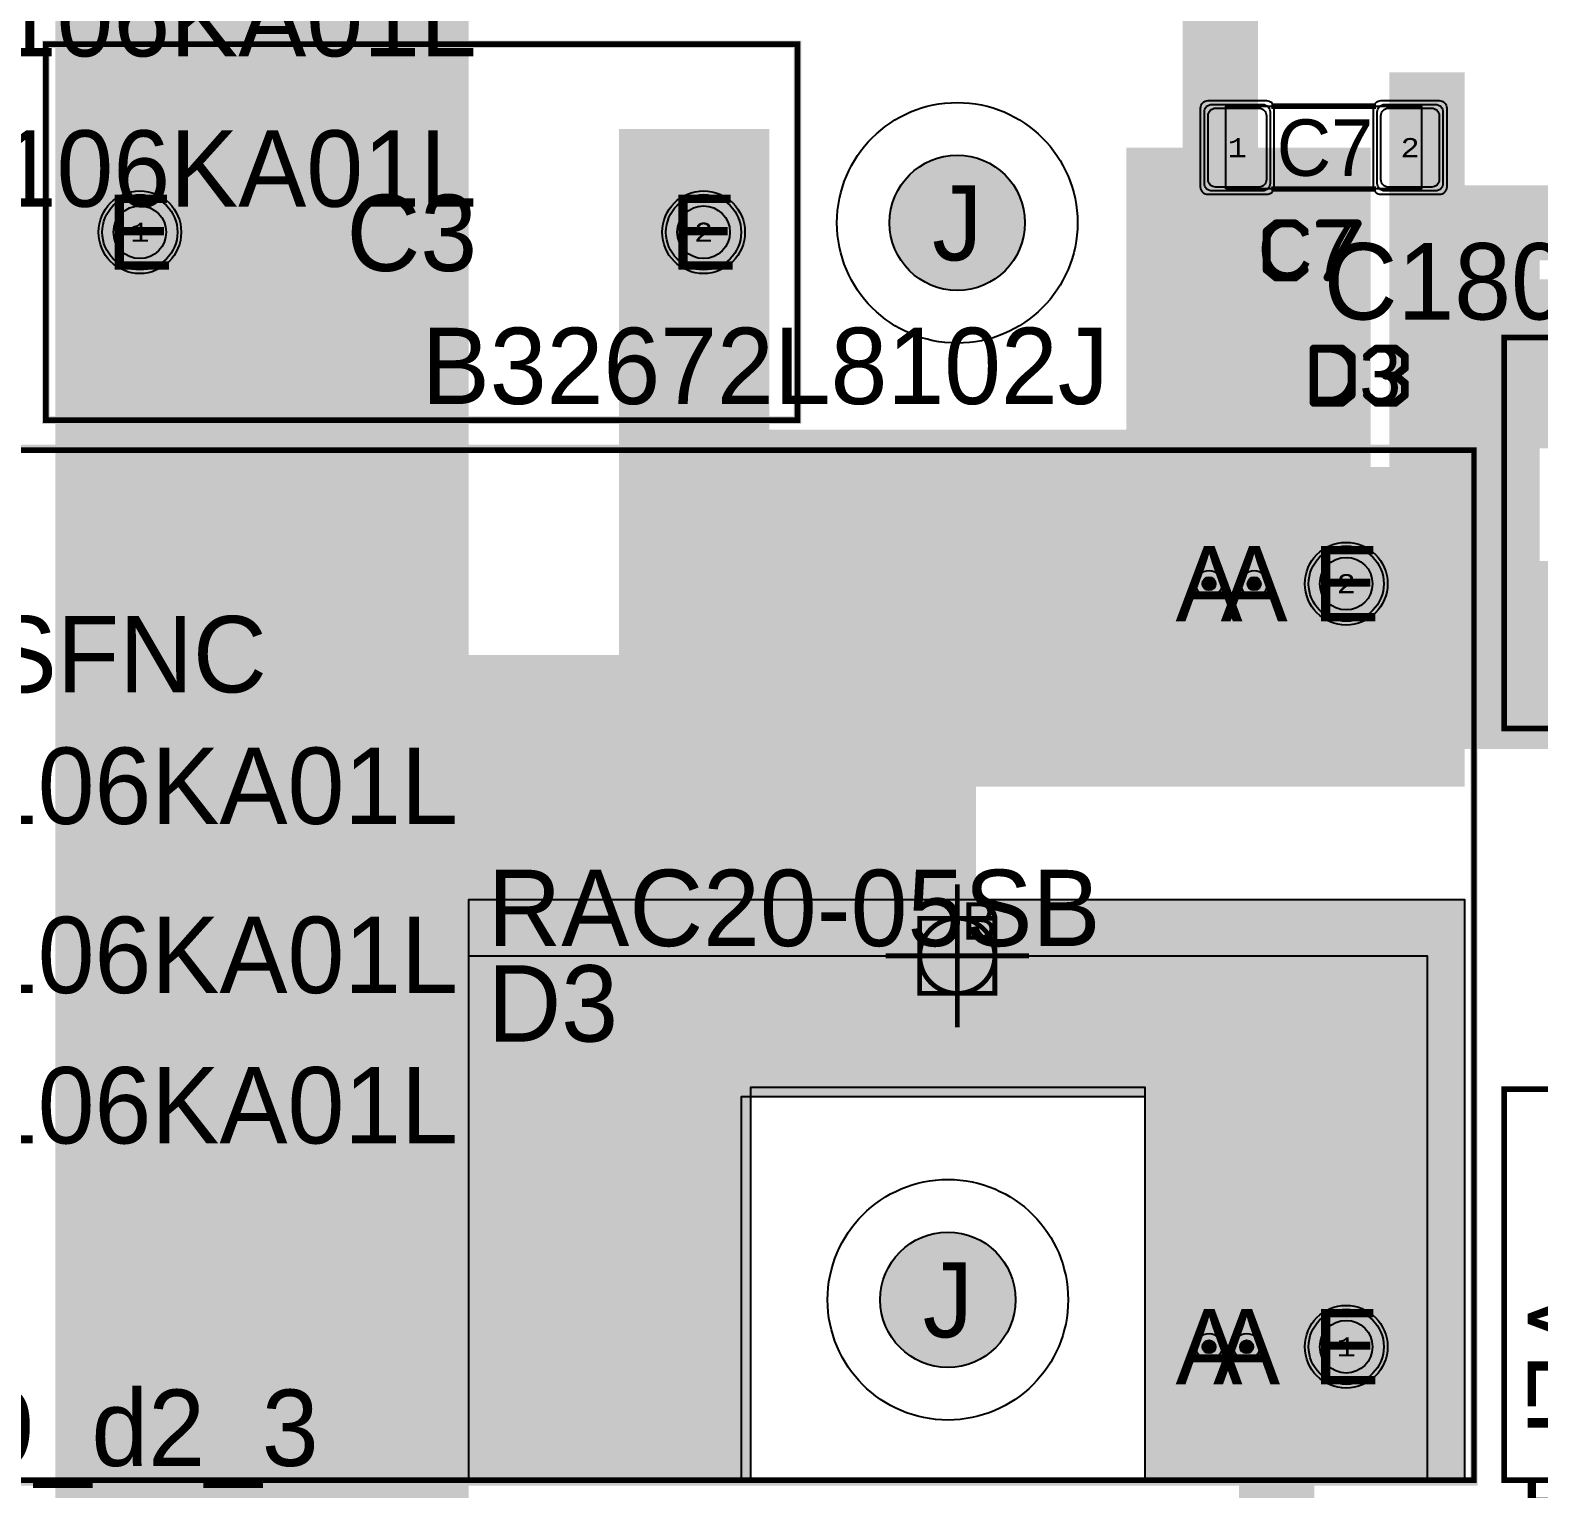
# Model space of a CAD drawing. Extents: x -74 to 89, y -130 to 74.
# Drawn here: x -24.67 to 15.47, y -14.18 to 24.62 of the extents above; entities that cross this region are included whole.
import ezdxf
from ezdxf.enums import TextEntityAlignment as Align

# ---------------------------------------------------------------- set-up
doc = ezdxf.new("R2010")
doc.units = 0
doc.header["$MEASUREMENT"] = 0
for name, color, linetype in [('ASSEMBLY_OUTLINES_TOP', 102, 'CONTINUOUS'), ('ASSEMBLY_PART_NUMBERS_TOP', 102, 'CONTINUOUS'), ('ASSEMBLY_REF_DES_TOP', 102, 'CONTINUOUS'), ('BOARD_ORIGIN', 255, 'CONTINUOUS'), ('DRILL_DRAWING', 21, 'CONTINUOUS'), ('GENERATED_SILKSCREEN_TOP', 140, 'CONTINUOUS'), ('MOUNTING_HOLE_PADS_LAYER10', 150, 'CONTINUOUS'), ('MOUNTING_HOLE_PADS_LAYER11', 230, 'CONTINUOUS'), ('MOUNTING_HOLES_LAYER_BOT13', 42, 'CONTINUOUS'), ('MOUNTING_HOLES_LAYER_TOP', 42, 'CONTINUOUS'), ('NC_DRILL_ORIGIN', 255, 'CONTINUOUS'), ('PART_HOLES_LAYER_BOTTOM', 30, 'CONTINUOUS'), ('PART_HOLES_LAYER_TOP', 30, 'CONTINUOUS'), ('PART_PADS_LAYER_BOTTOM', 230, 'CONTINUOUS'), ('PART_PADS_LAYER_TOP', 150, 'CONTINUOUS'), ('PART_PADS_SMD_TOP', 150, 'CONTINUOUS'), ('PIN_NUMBERS_TOP', 8, 'CONTINUOUS'), ('PLACEMENT_OUTLINES_TOP', 130, 'CONTINUOUS'), ('PLANE_DATA_LAYER_BOTTOM', 230, 'CONTINUOUS'), ('PLANE_DATA_LAYER_TOP', 150, 'CONTINUOUS'), ('PLANE_SHAPES_LAYER_BOTTOM', 230, 'CONTINUOUS'), ('PLANE_SHAPES_LAYER_TOP', 150, 'CONTINUOUS'), ('SILKSCREEN_OUTLINES_TOP', 150, 'CONTINUOUS'), ('SILKSCREEN_REF_DES_TOP', 150, 'CONTINUOUS'), ('SOLDERMASK_PADS_BTM', 12, 'CONTINUOUS'), ('SOLDERMASK_PADS_TOP', 180, 'CONTINUOUS'), ('SOLDERPASTE_PADS_TOP', 180, 'CONTINUOUS'), ('VIA_HOLES_LAYER_BOTTOM', 30, 'CONTINUOUS'), ('VIA_HOLES_LAYER_TOP', 30, 'CONTINUOUS'), ('VIA_PADS_LAYER_BOTTOM', 230, 'CONTINUOUS'), ('VIA_PADS_LAYER_TOP', 150, 'CONTINUOUS')]:
    doc.layers.add(name, color=color, linetype=linetype)
doc.styles.add('ARIAL', font='arial.ttf')
doc.styles.add('COURIER_NEW', font='cour.ttf')
doc.styles.add('VERIBEST_GERBER_0', font='txt')

msp = doc.modelspace()

# ---------------------------------------------------------------- hatches: boundary and pattern name
at = {"layer": 'MOUNTING_HOLES_LAYER_BOT13'}
h = msp.add_hatch(color=256, dxfattribs=at)
edge = h.paths.add_edge_path()
edge.add_arc((0, 19.5), 1.8, 0, 360)
h = msp.add_hatch(color=256, dxfattribs=at)
edge = h.paths.add_edge_path()
edge.add_arc((-0.25, -9.15), 1.8, 0, 360)
at = {"layer": 'MOUNTING_HOLES_LAYER_TOP'}
h = msp.add_hatch(color=256, dxfattribs=at)
edge = h.paths.add_edge_path()
edge.add_arc((0, 19.5), 1.8, 0, 360)
h = msp.add_hatch(color=256, dxfattribs=at)
edge = h.paths.add_edge_path()
edge.add_arc((-0.25, -9.15), 1.8, 0, 360)
at = {"layer": 'PART_HOLES_LAYER_BOTTOM'}
h = msp.add_hatch(color=256, dxfattribs=at)
edge = h.paths.add_edge_path()
edge.add_arc((-21.75, 19.25), 0.7, 0, 360)
h = msp.add_hatch(color=256, dxfattribs=at)
edge = h.paths.add_edge_path()
edge.add_arc((-6.75, 19.25), 0.7, 0, 360)
h = msp.add_hatch(color=256, dxfattribs=at)
edge = h.paths.add_edge_path()
edge.add_arc((10.35, 9.9), 0.7, 0, 360)
h = msp.add_hatch(color=256, dxfattribs=at)
edge = h.paths.add_edge_path()
edge.add_arc((10.35, -10.4), 0.7, 0, 360)
at = {"layer": 'PART_HOLES_LAYER_TOP'}
h = msp.add_hatch(color=256, dxfattribs=at)
edge = h.paths.add_edge_path()
edge.add_arc((-21.75, 19.25), 0.7, 0, 360)
h = msp.add_hatch(color=256, dxfattribs=at)
edge = h.paths.add_edge_path()
edge.add_arc((-6.75, 19.25), 0.7, 0, 360)
h = msp.add_hatch(color=256, dxfattribs=at)
edge = h.paths.add_edge_path()
edge.add_arc((10.35, 9.9), 0.7, 0, 360)
h = msp.add_hatch(color=256, dxfattribs=at)
edge = h.paths.add_edge_path()
edge.add_arc((10.35, -10.4), 0.7, 0, 360)
at = {"layer": 'PLANE_DATA_LAYER_BOTTOM'}
h = msp.add_hatch(color=256, dxfattribs=at)
h.paths.add_polyline_path([(13.5, 25.5762, -0.414213562), (13.4238, 25.5), (5.0762, 25.5, -0.414213562), (5, 25.5762), (5, 36.749992, 0.414213562), (4.999992, 36.75), (-5.499992, 36.75, 0.414213562), (-5.5, 36.749992), (-5.5, 25.8262, -0.414213562), (-5.5762, 25.75), (-12.999992, 25.75, 0.414213562), (-13, 25.749992), (-13, 8.000008, 0.414213562), (-12.999992, 8), (0.4238, 8, -0.414213562), (0.5, 7.9238), (0.5, 1.500008, 0.414213562), (0.500008, 1.5), (13.4238, 1.5, -0.414213562), (13.5, 1.4238), (13.5, -13.9238, -0.414213562), (13.4238, -14), (5.0762, -14, -0.414213562), (5, -13.9238), (5, -3.750008, 0.414213562), (4.999992, -3.75), (-5.749992, -3.75, 0.414213562), (-5.75, -3.750008), (-5.75, -13.9238, -0.414213562), (-5.8262, -14), (-12.999992, -14, 0.414213562), (-13, -14.000008), (-13, -35.499992, 0.414213562), (-12.999992, -35.5), (12.4238, -35.5, -0.414213562), (12.5, -35.5762), (12.5, -51.4238, -0.414213562), (12.4238, -51.5), (11.53156, -51.499998, -0.198913366), (11.477678, -51.47768), (10.906921, -50.906923, -0.198909956), (10.884603, -50.853042), (10.884603, -50.853041, -0.301916808), (10.931274, -50.782795, 0.301917645), (11.85, -49.400001), (11.85, -49.399998, 0.818490365), (8.967205, -48.818726, -0.532835026), (8.843077, -48.843079), (8.02232, -48.022322, -0.198909956), (8.000002, -47.968441), (8.000002, -47.96844), (8, -41.000008, 0.414213562), (7.999992, -41), (-23.9238, -41, -0.414213562), (-24, -40.9238), (-24, 53.499992, 0.414213562), (-24.000008, 53.5), (-30.4238, 53.5, -0.414213562), (-30.5, 53.5762), (-30.5, 62.9238, -0.414213562), (-30.4238, 63), (-24.000008, 63, 0.414213562), (-24, 63.000008), (-24, 63.4238, -0.414213562), (-23.9238, 63.5), (-19.5762, 63.5, -0.414213562), (-19.5, 63.4238), (-19.5, 46.000008, 0.414213562), (-19.499992, 46), (0.9238, 46, -0.414213562), (1, 45.9238), (1, 42.000008, 0.414213562), (1.000008, 42), (13.4238, 42, -0.414213562), (13.5, 41.9238)], flags=0)
h.paths.add_polyline_path([(-29.5, 58.25, -1), (-26.5, 58.25, -1)], flags=0)
h.paths.add_polyline_path([(-23.5, -19.75, -1), (-20.5, -19.75, -1)], flags=0)
h.paths.add_polyline_path([(-23.25, 19.25, -1), (-20.25, 19.25, -1)], flags=0)
h.paths.add_polyline_path([(8.85, -10.4, -1), (11.85, -10.4, -1)], flags=0)
h.paths.add_polyline_path([(8.85, 28.6, -1), (11.85, 28.6, -1)], flags=0)
h = msp.add_hatch(color=256, dxfattribs=at)
h.paths.add_polyline_path([(53, 28.0762, -0.414213562), (52.9238, 28), (47.0762, 28, -0.414213562), (47, 28.0762), (47, 29.499992, 0.414213562), (46.999992, 29.5), (39.5762, 29.5, -0.414213562), (39.5, 29.5762), (39.5, 36.499992, 0.414213562), (39.499992, 36.5), (22.091972, 36.5, -0.825619605), (22.063643, 36.646938, 5.186799524), (20.539365, 36.646938, -0.825619605), (20.511036, 36.5), (20.500008, 36.5, 0.414213562), (20.5, 36.499992), (20.5, 33.071462, -0.516571623), (20.398642, 32.999535, 0.084315435), (20.101504, 33.05), (18.301504, 33.05, 0.414213562), (17.401504, 32.15), (17.401504, 30.35, 0.414213562), (18.301504, 29.45), (20.101504, 29.45, 0.084315435), (20.398642, 29.500465, -0.516571623), (20.5, 29.428538), (20.5, 27.173418, -0.641080194), (20.374158, 27.115607, 2.176800476), (20.374158, 24.384393, -0.641080194), (20.5, 24.326582), (20.5, 18.5762, -0.414213562), (20.4238, 18.5), (15.500008, 18.5, 0.414213562), (15.5, 18.499992), (15.5, 10.500008, 0.414213562), (15.500008, 10.5), (23.999992, 10.5, 0.414213562), (24, 10.500008), (24, 15.9238, -0.414213562), (24.0762, 16), (25.146304, 16, -0.414213562), (25.222504, 15.9238), (25.222504, 15.923799, -0.137277598), (25.211437, 15.88425, 0.715361242), (27.396434, 13.270083, -0.526387993), (27.5, 13.198967), (27.5, 12.626516, -0.17151758), (27.483077, 12.578634, 0.065444948), (27.472879, 12.561955), (27.440689, 12.489494, -0.39077619), (27.345828, 12.448526, 0.516859375), (24.95, 10.75), (24.95, 10.749999, 0.170610357), (25.345778, 9.623873, -0.629298024), (25.286333, 9.5), (22.000008, 9.5, 0.414213562), (22, 9.499992), (22, -6.4238, -0.414213562), (21.9238, -6.5), (17.5762, -6.5, -0.414213562), (17.5, -6.4238), (17.5, 5.499992, 0.414213562), (17.499992, 5.5), (13.5762, 5.5, -0.414213562), (13.5, 5.5762), (13.5, 20.4238, -0.414213562), (13.5762, 20.5), (16.499992, 20.5, 0.414213562), (16.5, 20.500008), (16.5, 42.9238, -0.414213562), (16.5762, 43), (20.499992, 43, 0.414213562), (20.5, 43.000008), (20.5, 55.999992, 0.414213562), (20.499992, 56), (17.0762, 56, -0.414213562), (17, 56.0762), (17, 63.4238, -0.414213562), (17.0762, 63.5), (35.4238, 63.5, -0.414213562), (35.5, 63.4238), (35.5, 57.0762, -0.414213562), (35.4238, 57), (25.000008, 57, 0.414213562), (25, 56.999992), (25, 39.500008, 0.414213562), (25.000008, 39.5), (46.9238, 39.5, -0.414213562), (47, 39.4238), (47, 31.500008, 0.414213562), (47.000008, 31.5), (52.9238, 31.5, -0.414213562), (53, 31.4238)], flags=0)
h.paths.add_polyline_path([(30.75, 60.75, -1), (33.75, 60.75, -1)], flags=0)
h.paths.add_polyline_path([(39.75, 31.75, -1), (43.25, 31.75, -1)], flags=0)
h.paths.add_polyline_path([(49.8, 29.75, -1), (52.7, 29.75, -1)], flags=0)
h = msp.add_hatch(color=256, dxfattribs=at)
h.paths.add_polyline_path([(11, 11.368046, -0.528069844), (10.89606, 11.297075, 1.464531272), (10.89606, 8.502925, -0.528069844), (11, 8.431954), (11, 5.5762, -0.414213562), (10.9238, 5.5), (4.5762, 5.5, -0.414213562), (4.5, 5.5762), (4.5, 11.999992, 0.414213562), (4.499992, 12), (-8.9238, 12, -0.414213562), (-9, 12.0762), (-9, 21.9238, -0.414213562), (-8.9238, 22), (-5.0762, 22, -0.414213562), (-5, 21.9238), (-5, 14.000008, 0.414213562), (-4.999992, 14), (4.499992, 14, 0.414213562), (4.5, 14.000008), (4.5, 21.4238, -0.414213562), (4.5762, 21.5), (10.9238, 21.5, -0.414213562), (11, 21.4238)], flags=0)
h.paths.add_polyline_path([(-8.25, 19.25, -1), (-5.25, 19.25, -1)], flags=0)
for points in [[(-21.75, 19.25), (-21.75, 20.8262)], [(-6.75, 19.25), (-7.864542, 20.364542)], [(-6.75, 19.25), (-5.645345, 20.374341)], [(-21.75, 19.25), (-23.3262, 19.25)], [(-21.75, 19.25), (-20.1738, 19.25)], [(-21.75, 19.25), (-21.75, 17.6738)], [(-6.75, 19.25), (-7.864542, 18.135458)], [(-6.75, 19.25), (-5.645364, 18.12564)], [(10.35, 9.9), (10.330661, 11.476081)], [(10.35, 9.9), (8.7738, 9.9)], [(10.35, 9.9), (10.330634, 8.323919)], [(10.35, -10.4), (10.35, -8.8238)], [(10.35, -10.4), (8.7738, -10.4)], [(10.35, -10.4), (10.35, -11.9762)], [(10.35, -10.4), (11.9262, -10.4)]]:
    msp.add_hatch(color=256, dxfattribs=at).paths.add_polyline_path(points, is_closed=False, flags=0)
at = {"layer": 'PLANE_DATA_LAYER_TOP'}
h = msp.add_hatch(color=256, dxfattribs=at)
h.paths.add_polyline_path([(53.5, 22.5762, -0.414213562), (53.4238, 22.5), (35.500008, 22.5, 0.414213562), (35.5, 22.499992), (35.5, 14.5762, -0.414213562), (35.4238, 14.5), (34.088586, 14.5, -0.47426018), (34.013914, 14.591382, 0.592216632), (31.603566, 16.629917, -0.526387993), (31.5, 16.701033), (31.5, 17.2738, -0.414213562), (31.5762, 17.35), (33.15, 17.35, 0.414213562), (34.05, 18.25), (34.05, 20.05, 0.414213562), (33.15, 20.95), (31.35, 20.95, 0.414213562), (30.45, 20.05), (30.45, 18.5762, -0.414213562), (30.3738, 18.5), (28.536303, 18.5, -0.508470213), (28.463754, 18.599504, 1.371548613), (25.036246, 18.599504, -0.508470213), (24.963697, 18.5), (23.0762, 18.5, -0.414213562), (23, 18.5762), (23, 23.902217, -0.466226494), (23.089412, 23.977263, 1.191429644), (23.089412, 27.522737, -0.466226494), (23, 27.597783), (23, 29.402217, -0.466226494), (23.089412, 29.477263, 1.191429644), (23.089412, 33.022737, -0.466226494), (23, 33.097783), (23, 35.499992, 0.414213562), (22.999992, 35.5), (15.000008, 35.5, 0.414213562), (15, 35.499992), (15, 25.5762, -0.414213562), (14.9238, 25.5), (8.000008, 25.5, 0.414213562), (8, 25.499992), (8, 23.0762, -0.414213562), (7.9238, 23), (6.775, 23, 0.414213562), (6.225, 22.45), (6.225, 20.55, 0.414213562), (6.775, 20), (7.9238, 20, -0.414213562), (8, 19.9238), (8, 19.5762, -0.414213562), (7.9238, 19.5), (6.0762, 19.5, -0.414213562), (6, 19.5762), (6, 35.999992, 0.414213562), (5.999992, 36), (-6.249992, 36, 0.414213562), (-6.25, 35.999992), (-6.25, 25.5762, -0.414213562), (-6.3262, 25.5), (-12.999992, 25.5, 0.414213562), (-13, 25.499992), (-13, 0.000008, 0.414213562), (-12.999992, 0), (12.4238, 0, -0.414213562), (12.5, -0.0762), (12.5, -13.9238, -0.414213562), (12.4238, -14), (9.500008, -14, 0.414213562), (9.5, -14.000008), (9.5, -17.6738, -0.414213562), (9.4238, -17.75), (8.275, -17.75, 0.414213562), (7.725, -18.3), (7.725, -20.2, 0.414213562), (8.275, -20.75), (9.4238, -20.75, -0.414213562), (9.5, -20.8262), (9.5, -21.4238, -0.414213562), (9.4238, -21.5), (7.5762, -21.5, -0.414213562), (7.5, -21.4238), (7.5, -14.000008, 0.414213562), (7.499992, -14), (5.0762, -14, -0.414213562), (5, -13.9238), (5, -3.500008, 0.414213562), (4.999992, -3.5), (-5.499992, -3.5, 0.414213562), (-5.5, -3.500008), (-5.5, -13.9238, -0.414213562), (-5.5762, -14), (-12.999992, -14, 0.414213562), (-13, -14.000008), (-13, -35.999992, 0.414213562), (-12.999992, -36), (12.4238, -36, -0.414213562), (12.5, -36.0762), (12.5, -51.4238, -0.414213562), (12.4238, -51.5), (11.03156, -51.499998, -0.198913366), (10.977678, -51.47768), (10.514832, -51.014834, -0.198909956), (10.492514, -50.960953), (10.492514, -50.960952, -0.374001823), (10.55814, -50.885489, 0.374003548), (11.85, -49.4), (11.85, -49.399999, 0.932710076), (8.864511, -49.191859, -0.61897311), (8.735166, -49.235168), (8.02232, -48.522322, -0.198909956), (8.000002, -48.468441), (8.000002, -48.46844), (8, -41.000008, 0.414213562), (7.999992, -41), (-23.9238, -41, -0.414213562), (-24, -40.9238), (-24, 51.999992, 0.414213562), (-24.000008, 52), (-30.9238, 52, -0.414213562), (-31, 52.0762), (-31, 63.4238, -0.414213562), (-30.9238, 63.5), (-18.0762, 63.5, -0.414213562), (-18, 63.4238), (-18, 52.000008, 0.414213562), (-17.999992, 52), (-7.500008, 52, 0.414213562), (-7.5, 52.000008), (-7.5, 55.190158, -0.525791313), (-7.396567, 55.261325, 0.091624252), (-7.2, 55.225), (-5.3, 55.225, 0.091624252), (-5.103433, 55.261325, -0.525791313), (-5, 55.190158), (-5, 52.000008, 0.414213562), (-4.999992, 52), (0.4238, 52, -0.414213562), (0.5, 51.9238), (0.5, 41.500008, 0.414213562), (0.500008, 41.5), (22.499992, 41.5, 0.414213562), (22.5, 41.500008), (22.5, 47.4238, -0.414213562), (22.5762, 47.5), (33.9238, 47.5, -0.414213562), (34, 47.4238), (34, 36.5762, -0.414213562), (33.9238, 36.5), (26.500008, 36.5, 0.414213562), (26.5, 36.499992), (26.5, 29.000008, 0.414213562), (26.500008, 29), (28.1738, 29, -0.414213562), (28.25, 28.9238), (28.25, 27.775, 0.414213562), (28.8, 27.225), (30.7, 27.225, 0.414213562), (31.25, 27.775), (31.25, 28.9238, -0.414213562), (31.3262, 29), (33.0738, 29, -0.414213562), (33.15, 28.9238), (33.15, 27.65, 0.414213562), (33.7, 27.1), (35.4238, 27.1, -0.414213562), (35.5, 27.0238), (35.5, 27.000008, 0.414213562), (35.500008, 27), (40.606409, 27, -0.708227821), (40.654126, 26.864391, 0.227325996), (40, 25.500001), (40, 25.5, 1), (43.5, 25.5), (43.5, 25.500001, 0.227325996), (42.845874, 26.864391, -0.708230906), (42.893591, 27), (43.9238, 27, -0.414213562), (44, 26.9238), (44, 25.500008, 0.414213562), (44.000008, 25.5), (50.035142, 25.5, -0.620327862), (50.095797, 25.377677, 0.163980254), (49.8, 24.500001), (49.8, 24.5, 1), (52.7, 24.5), (52.7, 24.500001, 0.163980254), (52.404203, 25.377677, -0.620331479), (52.464858, 25.5), (53.4238, 25.5, -0.414213562), (53.5, 25.4238)], flags=0)
h.paths.add_polyline_path([(-29.5, 58.25, -1), (-26.5, 58.25, -1)], flags=0)
h.paths.add_polyline_path([(-23.5, -19.75, -1), (-20.5, -19.75, -1)], flags=0)
h.paths.add_polyline_path([(-23.25, 19.25, -1), (-20.25, 19.25, -1)], flags=0)
h.paths.add_polyline_path([(8.85, -10.4, -1), (11.85, -10.4, -1)], flags=0)
h.paths.add_polyline_path([(8.85, 28.6, -1), (11.85, 28.6, -1)], flags=0)
h.paths.add_polyline_path([(19.251504, 38.55, -1), (23.351504, 38.55, -1)], flags=0)
h.paths.add_polyline_path([(30.75, 45.75, -1), (33.75, 45.75, -1)], flags=0)
h = msp.add_hatch(color=256, dxfattribs=at)
h.paths.add_polyline_path([(22.5, 13.5762, -0.414213562), (22.4238, 13.5), (13.500008, 13.5, 0.414213562), (13.5, 13.499992), (13.5, 4.5762, -0.414213562), (13.4238, 4.5), (-8.9238, 4.5, -0.414213562), (-9, 4.5762), (-9, 21.4238, -0.414213562), (-8.9238, 21.5), (-6.5762, 21.5, -0.414213562), (-6.5, 21.4238), (-6.5, 20.816589, -0.446957614), (-6.584602, 20.740854, 0.446958324), (-8.25, 19.250001), (-8.25, 19.249999, 0.446958324), (-6.584602, 17.759146, -0.446957614), (-6.5, 17.683411), (-6.5, 13.000008, 0.414213562), (-6.499992, 13), (11.499992, 13, 0.414213562), (11.5, 13.000008), (11.5, 19.9238, -0.414213562), (11.5762, 20), (12.725, 20, 0.414213562), (13.275, 20.55), (13.275, 22.45, 0.414213562), (12.725, 23), (11.5762, 23, -0.414213562), (11.5, 23.0762), (11.5, 23.4238, -0.414213562), (11.5762, 23.5), (13.4238, 23.5, -0.414213562), (13.5, 23.4238), (13.5, 18.000008, 0.414213562), (13.500008, 18), (22.4238, 18, -0.414213562), (22.5, 17.9238)], flags=0)
h.paths.add_polyline_path([(8.85, 9.9, -1), (11.85, 9.9, -1)], flags=0)
h.paths.add_polyline_path([(21.35, 14.55, 0.414213562), (21.9, 15.1), (21.9, 16.4, 0.414213562), (21.35, 16.95), (18.15, 16.95, 0.414213562), (17.6, 16.4), (17.6, 15.1, 0.414213562), (18.15, 14.55)], flags=0)
for points in [[(7.45, 22.4), (7.45, 23.0762)], [(12.05, 22.4), (12.05, 23.0762)], [(-21.75, 19.25), (-21.75, 20.8262)], [(-6.75, 19.25), (-6.951016, 20.813329)], [(7.45, 20.6), (7.45, 19.9238)], [(12.05, 20.6), (12.05, 19.9238)], [(-21.75, 19.25), (-23.3262, 19.25)], [(-21.75, 19.25), (-20.1738, 19.25)], [(-21.75, 19.25), (-21.75, 17.6738)], [(-6.75, 19.25), (-8.3262, 19.25)], [(-6.75, 19.25), (-6.951016, 17.686671)], [(10.35, 9.9), (10.35, 11.4762)], [(10.35, 9.9), (8.7738, 9.9)], [(10.35, 9.9), (10.35, 8.3238)], [(10.35, 9.9), (11.9262, 9.9)], [(10.35, -10.4), (10.35, -8.8238)], [(10.35, -10.4), (8.7738, -10.4)], [(10.35, -10.4), (10.35, -11.9762)], [(10.35, -10.4), (11.9262, -10.4)]]:
    msp.add_hatch(color=256, dxfattribs=at).paths.add_polyline_path(points, is_closed=False, flags=0)
at = {"layer": 'PLANE_SHAPES_LAYER_BOTTOM'}
msp.add_hatch(color=256, dxfattribs=at).paths.add_polyline_path([(13.5, -14), (5, -14), (5, -3.75), (-5.75, -3.75), (-5.75, -14), (-13, -14), (-13, 1.5), (13.5, 1.5)], flags=0)
at = {"layer": 'PLANE_SHAPES_LAYER_TOP'}
msp.add_hatch(color=256, dxfattribs=at).paths.add_polyline_path([(12.5, -14), (5, -14), (5, -3.5), (-5.5, -3.5), (-5.5, -14), (-13, -14), (-13, 0), (12.5, 0)], flags=0)
at = {"layer": 'VIA_HOLES_LAYER_BOTTOM'}
h = msp.add_hatch(color=256, dxfattribs=at)
edge = h.paths.add_edge_path()
edge.add_arc((6.7, 9.9), 0.175, 0, 360)
h = msp.add_hatch(color=256, dxfattribs=at)
edge = h.paths.add_edge_path()
edge.add_arc((7.9, 9.9), 0.175, 0, 360)
h = msp.add_hatch(color=256, dxfattribs=at)
edge = h.paths.add_edge_path()
edge.add_arc((6.7, -10.4), 0.175, 0, 360)
h = msp.add_hatch(color=256, dxfattribs=at)
edge = h.paths.add_edge_path()
edge.add_arc((7.7, -10.4), 0.175, 0, 360)
at = {"layer": 'VIA_HOLES_LAYER_TOP'}
h = msp.add_hatch(color=256, dxfattribs=at)
edge = h.paths.add_edge_path()
edge.add_arc((6.7, 9.9), 0.175, 0, 360)
h = msp.add_hatch(color=256, dxfattribs=at)
edge = h.paths.add_edge_path()
edge.add_arc((7.9, 9.9), 0.175, 0, 360)
h = msp.add_hatch(color=256, dxfattribs=at)
edge = h.paths.add_edge_path()
edge.add_arc((6.7, -10.4), 0.175, 0, 360)
h = msp.add_hatch(color=256, dxfattribs=at)
edge = h.paths.add_edge_path()
edge.add_arc((7.7, -10.4), 0.175, 0, 360)

# ---------------------------------------------------------------- linework, layer by layer
at = {"layer": 'ASSEMBLY_OUTLINES_TOP', "const_width": 0.2}
for points in [[(-24.25, 14.25), (-24.25, 24.25), (-4.25, 24.25), (-4.25, 14.25)], [(-38.75, -14), (-38.75, 13.5), (13.75, 13.5), (13.75, -14)]]:
    msp.add_lwpolyline(points, close=True, dxfattribs=at)
at = {"layer": 'ASSEMBLY_OUTLINES_TOP'}
for points in [[(7.15, 20.4), (7.15, 22.6), (12.35, 22.6), (12.35, 20.4)], [(14.55, 6.05), (14.55, 16.45), (24.95, 16.45), (24.95, 6.05)], [(14.55, -13.95), (14.55, -3.55), (24.95, -3.55), (24.95, -13.95)]]:
    msp.add_lwpolyline(points, close=True, dxfattribs=at)
msp.add_circle((0, 0), 74, dxfattribs=at)
at = {"layer": 'BOARD_ORIGIN', "const_width": 0.127}
for points in [[(0, -1.905), (0, 1.905)], [(-1.905, 0), (1.905, 0)]]:
    msp.add_lwpolyline(points, dxfattribs=at)
msp.add_lwpolyline([(-1, 0, -1), (1, 0, -1)], format="xyb", close=True, dxfattribs=at)
at = {"layer": 'GENERATED_SILKSCREEN_TOP', "const_width": 0.15}
for points in [[(-24.25, 14.25), (-24.25, 24.25), (-4.25, 24.25), (-4.25, 14.25)], [(-38.75, -13.95), (-38.75, 13.45), (13.75, 13.45), (13.75, -13.95)]]:
    msp.add_lwpolyline(points, close=True, dxfattribs=at)
for points in [[(11.144515, 22.600005, 0.000011097), (11.144508, 22.599995), (8.355492, 22.599995, 0.000011097), (8.355485, 22.600005), (11.144515, 22.600005)], [(11.144515, 20.399995), (8.355485, 20.399995, 0.000011097), (8.355492, 20.400005), (11.144508, 20.400005, 0.000011097), (11.144515, 20.399995)], [(17.879585, 16.450005, 0.000009271), (17.879583, 16.449995), (14.550005, 16.449995), (14.550005, 6.050005), (17.879583, 6.050005, 0.000009271), (17.879585, 6.049995), (14.55, 6.049995, -0.414213562), (14.549995, 6.05), (14.549995, 16.45, -0.414213562), (14.55, 16.450005), (17.879585, 16.450005)], [(17.879585, -3.549995, 0.000009271), (17.879583, -3.550005), (14.550005, -3.550005), (14.550005, -13.949995), (17.879583, -13.949995, 0.000009271), (17.879585, -13.950005), (14.55, -13.950005, -0.414213562), (14.549995, -13.95), (14.549995, -3.55, -0.414213562), (14.55, -3.549995), (17.879585, -3.549995)]]:
    msp.add_lwpolyline(points, format="xyb", dxfattribs=at)
for points in [[(8.468, 18.0205), (8.216, 18.226), (8.2085, 18.2305), (8.207, 18.2365), (8.204, 18.2425), (8.2025, 18.25), (8.2025, 19.279), (8.204, 19.2865), (8.207, 19.2925), (8.21, 19.2955), (8.2115, 19.2985), (8.2145, 19.303), (8.468, 19.5085), (8.4725, 19.51), (8.477, 19.5115), (8.4785, 19.513), (8.4845, 19.5145), (8.99, 19.5145), (8.9975, 19.513), (9.0005, 19.5115), (9.005, 19.51), (9.0095, 19.5085), (9.263, 19.303), (9.269, 19.2955), (9.272, 19.2835), (9.2705, 19.2745), (9.2675, 19.267), (9.263, 19.261), (9.2555, 19.255), (9.248, 19.2505), (9.2405, 19.249), (9.233, 19.249), (9.227, 19.2535), (8.9795, 19.453), (8.495, 19.453), (8.264, 19.264), (8.264, 18.265), (8.495, 18.076), (8.9795, 18.076), (9.227, 18.2755), (9.233, 18.2785), (9.2405, 18.28), (9.248, 18.2785), (9.2555, 18.274), (9.263, 18.268), (9.2675, 18.2605), (9.2705, 18.2515), (9.272, 18.2425), (9.269, 18.2335), (9.263, 18.226), (9.0095, 18.0205), (9.0035, 18.0175), (9.002, 18.016), (8.9975, 18.016), (8.996, 18.0145), (8.9945, 18.0145), (8.99, 18.0145), (8.4845, 18.0145), (8.4785, 18.016), (8.4725, 18.0175), (8.468, 18.0205)], [(9.824, 18.0595), (9.821, 18.049), (9.8225, 18.0385), (9.83, 18.0295), (9.8375, 18.0235), (9.848, 18.0205), (9.8585, 18.019), (9.8675, 18.022), (9.875, 18.031), (10.6835, 19.4695), (10.6865, 19.477), (10.6865, 19.483), (10.6865, 19.489), (10.6835, 19.495), (10.679, 19.504), (10.673, 19.51), (10.6655, 19.513), (10.658, 19.5145), (9.6455, 19.5145), (9.635, 19.5115), (9.6275, 19.504), (9.6215, 19.495), (9.62, 19.483), (9.6215, 19.4725), (9.6275, 19.462), (9.635, 19.4545), (9.6455, 19.453), (10.607, 19.453), (9.824, 18.0595)], [(10.2595, 16.1785), (10.252, 16.1815), (10.246, 16.183), (10.24, 16.1845), (9.481, 16.1845), (9.4705, 16.1815), (9.4615, 16.174), (9.454, 16.165), (9.451, 16.1545), (9.451, 14.7145), (9.454, 14.7025), (9.4615, 14.695), (9.4705, 14.686), (9.481, 14.6845), (10.24, 14.6845), (10.246, 14.6845), (10.249, 14.686), (10.252, 14.6875), (10.2595, 14.6905), (10.513, 14.896), (10.5175, 14.902), (10.519, 14.905), (10.522, 14.9125), (10.5235, 14.92), (10.5235, 15.949), (10.522, 15.9565), (10.519, 15.961), (10.519, 15.9655), (10.5175, 15.967), (10.5145, 15.9685), (10.513, 15.9715), (10.2595, 16.1785)], [(9.514, 16.123), (10.2295, 16.123), (10.4635, 15.934), (10.4635, 14.935), (10.2295, 14.746), (9.514, 14.746), (9.514, 16.123)], [(11.1355, 14.6905), (10.882, 14.896), (10.8745, 14.9035), (10.873, 14.9125), (10.8745, 14.923), (10.8805, 14.9335), (10.888, 14.941), (10.897, 14.947), (10.9075, 14.9485), (10.918, 14.9455), (11.1625, 14.746), (11.647, 14.746), (11.881, 14.935), (11.881, 15.214), (11.65, 15.4045), (11.401, 15.4045), (11.389, 15.4075), (11.3815, 15.4135), (11.377, 15.424), (11.3755, 15.4345), (11.377, 15.445), (11.3815, 15.454), (11.389, 15.4615), (11.401, 15.4645), (11.65, 15.4645), (11.881, 15.655), (11.881, 15.934), (11.647, 16.123), (11.1625, 16.123), (10.918, 15.9235), (10.9075, 15.9205), (10.897, 15.922), (10.888, 15.9265), (10.8805, 15.9355), (10.8745, 15.9445), (10.873, 15.955), (10.8745, 15.9655), (10.882, 15.973), (11.1355, 16.1785), (11.14, 16.18), (11.1445, 16.1815), (11.146, 16.183), (11.152, 16.1845), (11.6575, 16.1845), (11.665, 16.183), (11.668, 16.1815), (11.6725, 16.18), (11.677, 16.1785), (11.9305, 15.973), (11.935, 15.9655), (11.9365, 15.9595), (11.9395, 15.955), (11.941, 15.949), (11.941, 15.64), (11.9395, 15.6355), (11.9365, 15.625), (11.935, 15.6175), (11.9305, 15.6145), (11.71, 15.4345), (11.9305, 15.2545), (11.932, 15.2515), (11.935, 15.2485), (11.9365, 15.247), (11.9365, 15.244), (11.9395, 15.2335), (11.941, 15.229), (11.941, 14.92), (11.9395, 14.9125), (11.9365, 14.9065), (11.935, 14.9005), (11.9305, 14.896), (11.677, 14.6905), (11.671, 14.6875), (11.6695, 14.686), (11.665, 14.686), (11.6635, 14.6845), (11.662, 14.6845), (11.6575, 14.6845), (11.152, 14.6845), (11.146, 14.686), (11.14, 14.6875), (11.1355, 14.6905)]]:
    msp.add_lwpolyline(points, dxfattribs=at)
at = {"layer": 'MOUNTING_HOLE_PADS_LAYER10'}
for centre in [(0, 19.5), (-0.25, -9.15)]:
    msp.add_circle(centre, 3.2, dxfattribs=at)
at = {"layer": 'MOUNTING_HOLE_PADS_LAYER11'}
for centre in [(0, 19.5), (-0.25, -9.15)]:
    msp.add_circle(centre, 3.2, dxfattribs=at)
at = {"layer": 'MOUNTING_HOLES_LAYER_BOT13'}
for centre in [(0, 19.5), (-0.25, -9.15)]:
    msp.add_circle(centre, 1.8, dxfattribs=at)
at = {"layer": 'MOUNTING_HOLES_LAYER_TOP'}
for centre in [(0, 19.5), (-0.25, -9.15)]:
    msp.add_circle(centre, 1.8, dxfattribs=at)
at = {"layer": 'NC_DRILL_ORIGIN', "const_width": 0.127}
for points in [[(0, -1.905), (0, 1.905)], [(-1.905, 0), (1.905, 0)]]:
    msp.add_lwpolyline(points, dxfattribs=at)
msp.add_lwpolyline([(-1, -1), (-1, 1), (1, 1), (1, -1)], close=True, dxfattribs=at)
at = {"layer": 'PART_HOLES_LAYER_BOTTOM'}
for centre in [(-21.75, 19.25), (-6.75, 19.25), (10.35, 9.9), (10.35, -10.4)]:
    msp.add_circle(centre, 0.7, dxfattribs=at)
at = {"layer": 'PART_HOLES_LAYER_TOP'}
for centre in [(-21.75, 19.25), (-6.75, 19.25), (10.35, 9.9), (10.35, -10.4)]:
    msp.add_circle(centre, 0.7, dxfattribs=at)
at = {"layer": 'PART_PADS_LAYER_BOTTOM'}
for centre in [(-21.75, 19.25), (-6.75, 19.25), (10.35, 9.9), (10.35, -10.4)]:
    msp.add_circle(centre, 1, dxfattribs=at)
at = {"layer": 'PART_PADS_LAYER_TOP'}
for centre in [(-21.75, 19.25), (-6.75, 19.25), (10.35, 9.9), (10.35, -10.4)]:
    msp.add_circle(centre, 1, dxfattribs=at)
at = {"layer": 'PART_PADS_SMD_TOP'}
for points in [[(6.775, 20.35, -0.414213562), (6.575, 20.55), (6.575, 22.45, -0.414213562), (6.775, 22.65), (8.125, 22.65, -0.414213562), (8.325, 22.45), (8.325, 20.55, -0.414213562), (8.125, 20.35)], [(11.375, 20.35, -0.414213562), (11.175, 20.55), (11.175, 22.45, -0.414213562), (11.375, 22.65), (12.725, 22.65, -0.414213562), (12.925, 22.45), (12.925, 20.55, -0.414213562), (12.725, 20.35)]]:
    msp.add_lwpolyline(points, format="xyb", close=True, dxfattribs=at)
at = {"layer": 'PLACEMENT_OUTLINES_TOP'}
for points in [[(-24.25, 14.25), (-24.25, 24.25), (-4.25, 24.25), (-4.25, 14.25)], [(7.15, 20.4), (7.15, 22.6), (12.35, 22.6), (12.35, 20.4)], [(14.55, 6.05), (14.55, 16.45), (24.95, 16.45), (24.95, 6.05)], [(-38.75, -14), (-38.75, 13.5), (13.75, 13.5), (13.75, -14)], [(14.55, -13.95), (14.55, -3.55), (24.95, -3.55), (24.95, -13.95)]]:
    msp.add_lwpolyline(points, close=True, dxfattribs=at)
at = {"layer": 'PLANE_DATA_LAYER_BOTTOM', "const_width": 0.75}
for points in [[(-21.75, 19.25), (-21.75, 20.8262)], [(-6.75, 19.25), (-7.864542, 20.364542)], [(-6.75, 19.25), (-5.645345, 20.374341)], [(-21.75, 19.25), (-23.3262, 19.25)], [(-21.75, 19.25), (-20.1738, 19.25)], [(-21.75, 19.25), (-21.75, 17.6738)], [(-6.75, 19.25), (-7.864542, 18.135458)], [(-6.75, 19.25), (-5.645364, 18.12564)], [(10.35, 9.9), (10.330661, 11.476081)], [(10.35, 9.9), (8.7738, 9.9)], [(10.35, 9.9), (10.330634, 8.323919)], [(10.35, -10.4), (10.35, -8.8238)], [(10.35, -10.4), (8.7738, -10.4)], [(10.35, -10.4), (10.35, -11.9762)], [(10.35, -10.4), (11.9262, -10.4)]]:
    msp.add_lwpolyline(points, dxfattribs=at)
at = {"layer": 'PLANE_DATA_LAYER_TOP'}
for points, const_width in [([(7.45, 22.4), (7.45, 23.0762)], 0.5), ([(12.05, 22.4), (12.05, 23.0762)], 0.5), ([(-21.75, 19.25), (-21.75, 20.8262)], 0.75), ([(-6.75, 19.25), (-6.951016, 20.813329)], 0.75), ([(7.45, 20.6), (7.45, 19.9238)], 0.5), ([(12.05, 20.6), (12.05, 19.9238)], 0.5), ([(-21.75, 19.25), (-23.3262, 19.25)], 0.75), ([(-21.75, 19.25), (-20.1738, 19.25)], 0.75), ([(-21.75, 19.25), (-21.75, 17.6738)], 0.75), ([(-6.75, 19.25), (-8.3262, 19.25)], 0.75), ([(-6.75, 19.25), (-6.951016, 17.686671)], 0.75), ([(10.35, 9.9), (10.35, 11.4762)], 0.75), ([(10.35, 9.9), (8.7738, 9.9)], 0.75), ([(10.35, 9.9), (10.35, 8.3238)], 0.75), ([(10.35, 9.9), (11.9262, 9.9)], 0.75), ([(10.35, -10.4), (10.35, -8.8238)], 0.75), ([(10.35, -10.4), (8.7738, -10.4)], 0.75), ([(10.35, -10.4), (10.35, -11.9762)], 0.75), ([(10.35, -10.4), (11.9262, -10.4)], 0.75)]:
    msp.add_lwpolyline(points, dxfattribs=dict(at, const_width=const_width))
at = {"layer": 'PLANE_SHAPES_LAYER_BOTTOM'}
msp.add_lwpolyline([(13.5, -14), (5, -14), (5, -3.75), (-5.75, -3.75), (-5.75, -14), (-13, -14), (-13, 1.5), (13.5, 1.5)], close=True, dxfattribs=at)
for points in [[(-24, -35.5), (-19.5, -35.5), (-24, 63.5), (-19.5, 63.5)], [(-19.5, -35.5), (-13, -35.5), (-19.5, 46), (-13, 46)], [(-9, 14), (-5, 14), (-9, 22), (-5, 22)], [(4.5, 5.5), (11, 5.5), (4.5, 21.5), (11, 21.5)], [(13.5, 5.5), (15.5, 5.5), (13.5, 20.5), (15.5, 20.5)], [(-9, 12), (4.5, 12), (-9, 14), (4.5, 14)], [(-13, 1.5), (0.5, 1.5), (-13, 8), (0.5, 8)]]:
    msp.add_solid(points, dxfattribs=at)
at = {"layer": 'PLANE_SHAPES_LAYER_TOP'}
msp.add_lwpolyline([(12.5, -14), (5, -14), (5, -3.5), (-5.5, -3.5), (-5.5, -14), (-13, -14), (-13, 0), (12.5, 0)], close=True, dxfattribs=at)
for points in [[(-24, -41), (-13, -41), (-24, 52), (-13, 52)], [(6, 19.5), (8, 19.5), (6, 25.5), (8, 25.5)], [(11.5, 13), (13.5, 13), (11.5, 23.5), (13.5, 23.5)], [(-9, 4.5), (-6.5, 4.5), (-9, 21.5), (-6.5, 21.5)], [(13.5, 13.5), (22.5, 13.5), (13.5, 18), (22.5, 18)], [(-6.5, 4.5), (13.5, 4.5), (-6.5, 13), (13.5, 13)], [(7.5, -21.5), (9.5, -21.5), (7.5, -14), (9.5, -14)]]:
    msp.add_solid(points, dxfattribs=at)
at = {"layer": 'SILKSCREEN_OUTLINES_TOP'}
for points in [[(-24.25, 14.25), (-24.25, 24.25), (-4.25, 24.25), (-4.25, 14.25)], [(7.15, 20.4), (7.15, 22.6), (12.35, 22.6), (12.35, 20.4)], [(14.55, 6.05), (14.55, 16.45), (24.95, 16.45), (24.95, 6.05)], [(-38.75, -13.95), (-38.75, 13.45), (13.75, 13.45), (13.75, -13.95)], [(14.55, -13.95), (14.55, -3.55), (24.95, -3.55), (24.95, -13.95)]]:
    msp.add_lwpolyline(points, close=True, dxfattribs=at)
at = {"layer": 'SOLDERMASK_PADS_BTM'}
for centre in [(-21.75, 19.25), (-6.75, 19.25), (10.35, 9.9), (10.35, -10.4)]:
    msp.add_circle(centre, 1.1, dxfattribs=at)
at = {"layer": 'SOLDERMASK_PADS_TOP'}
for points in [[(6.675, 20.25, -0.414213562), (6.475, 20.45), (6.475, 22.55, -0.414213562), (6.675, 22.75), (8.225, 22.75, -0.414213562), (8.425, 22.55), (8.425, 20.45, -0.414213562), (8.225, 20.25)], [(11.275, 20.25, -0.414213562), (11.075, 20.45), (11.075, 22.55, -0.414213562), (11.275, 22.75), (12.825, 22.75, -0.414213562), (13.025, 22.55), (13.025, 20.45, -0.414213562), (12.825, 20.25)]]:
    msp.add_lwpolyline(points, format="xyb", close=True, dxfattribs=at)
for centre in [(-21.75, 19.25), (-6.75, 19.25), (10.35, 9.9), (10.35, -10.4)]:
    msp.add_circle(centre, 1.1, dxfattribs=at)
at = {"layer": 'SOLDERPASTE_PADS_TOP'}
for points in [[(6.875, 20.45, -0.414213562), (6.675, 20.65), (6.675, 22.35, -0.414213562), (6.875, 22.55), (8.025, 22.55, -0.414213562), (8.225, 22.35), (8.225, 20.65, -0.414213562), (8.025, 20.45)], [(11.475, 20.45, -0.414213562), (11.275, 20.65), (11.275, 22.35, -0.414213562), (11.475, 22.55), (12.625, 22.55, -0.414213562), (12.825, 22.35), (12.825, 20.65, -0.414213562), (12.625, 20.45)]]:
    msp.add_lwpolyline(points, format="xyb", close=True, dxfattribs=at)
at = {"layer": 'VIA_HOLES_LAYER_BOTTOM'}
for centre in [(6.7, 9.9), (7.9, 9.9), (6.7, -10.4), (7.7, -10.4)]:
    msp.add_circle(centre, 0.175, dxfattribs=at)
at = {"layer": 'VIA_HOLES_LAYER_TOP'}
for centre in [(6.7, 9.9), (7.9, 9.9), (6.7, -10.4), (7.7, -10.4)]:
    msp.add_circle(centre, 0.175, dxfattribs=at)
at = {"layer": 'VIA_PADS_LAYER_BOTTOM'}
for centre in [(6.7, 9.9), (7.9, 9.9), (6.7, -10.4), (7.7, -10.4)]:
    msp.add_circle(centre, 0.35, dxfattribs=at)
at = {"layer": 'VIA_PADS_LAYER_TOP'}
for centre in [(6.7, 9.9), (7.9, 9.9), (6.7, -10.4), (7.7, -10.4)]:
    msp.add_circle(centre, 0.35, dxfattribs=at)

# ---------------------------------------------------------------- texts
at = {"layer": 'ASSEMBLY_PART_NUMBERS_TOP', "style": 'VERIBEST_GERBER_0'}
for s, p in [('GRM32DR71C106KA01L', (-43.75, 25.96)), ('GRM32DR71C106KA01L', (-43.75, 21.96)), ('C1808C101KGRACTU', (9.75, 18.96)), ('B32672L8102J', (-14.25, 16.71)), ('CL10B104KB8SFNC', (-43.75, 9.04)), ('GRM32DR71C106KA01L', (-44.25, 5.54)), ('RAC20-05SB', (-12.5, 2.29)), ('GRM32DR71C106KA01L', (-44.25, 1.04)), ('GRM32DR71C106KA01L', (-44.25, -2.96)), ('MGSHV-0_5-D2_2xd0.9_d2_3', (-54, -11.54))]:
    msp.add_text(s, height=2.032, dxfattribs=at).set_placement(p, align=Align.TOP_LEFT)
msp.add_text('VLF10040T-6R8N4R5', height=2.032, rotation=270, dxfattribs=at).set_placement((17.21, -8.75), align=Align.TOP_LEFT)
at = {"layer": 'ASSEMBLY_REF_DES_TOP', "style": 'VERIBEST_GERBER_0'}
for s, height, p in [('C7', 1.5, (8.5, 22.25)), ('C3', 2.032, (-16.25, 20.25)), ('D3', 2.032, (-12.5, -0.25))]:
    msp.add_text(s, height=height, dxfattribs=at).set_placement(p, align=Align.TOP_LEFT)
at = {"layer": 'BOARD_ORIGIN', "style": 'ARIAL'}
msp.add_text('B', height=1, dxfattribs=at).set_placement((0.127, 0.127), align=Align.BOTTOM_LEFT)
at = {"layer": 'DRILL_DRAWING', "style": 'VERIBEST_GERBER_0'}
for s, p in [('J', (0, 19.5)), ('E', (-21.75, 19.25)), ('E', (-6.75, 19.25)), ('A', (6.7, 9.9)), ('A', (7.9, 9.9)), ('E', (10.35, 9.9)), ('J', (-0.25, -9.15)), ('A', (6.7, -10.4)), ('A', (7.7, -10.4)), ('E', (10.35, -10.4))]:
    msp.add_text(s, height=2, dxfattribs=at).set_placement(p, align=Align.MIDDLE_CENTER)
at = {"layer": 'NC_DRILL_ORIGIN', "style": 'ARIAL'}
msp.add_text('D', height=1, dxfattribs=at).set_placement((0.127, 0.127), align=Align.BOTTOM_LEFT)
at = {"layer": 'PIN_NUMBERS_TOP', "style": 'COURIER_NEW'}
for s, p in [('1', (7.45, 21.5)), ('2', (12.05, 21.5)), ('1', (-21.75, 19.25)), ('2', (-6.75, 19.25)), ('2', (10.35, 9.9)), ('1', (10.35, -10.4))]:
    msp.add_text(s, height=0.508, dxfattribs=at).set_placement(p, align=Align.MIDDLE_CENTER)
at = {"layer": 'SILKSCREEN_REF_DES_TOP', "style": 'VERIBEST_GERBER_0'}
for s, p in [('C7', (8, 19.54)), ('D3', (9.25, 16.21))]:
    msp.add_text(s, height=1.5, dxfattribs=at).set_placement(p, align=Align.TOP_LEFT)

doc.saveas('drawing.dxf')
